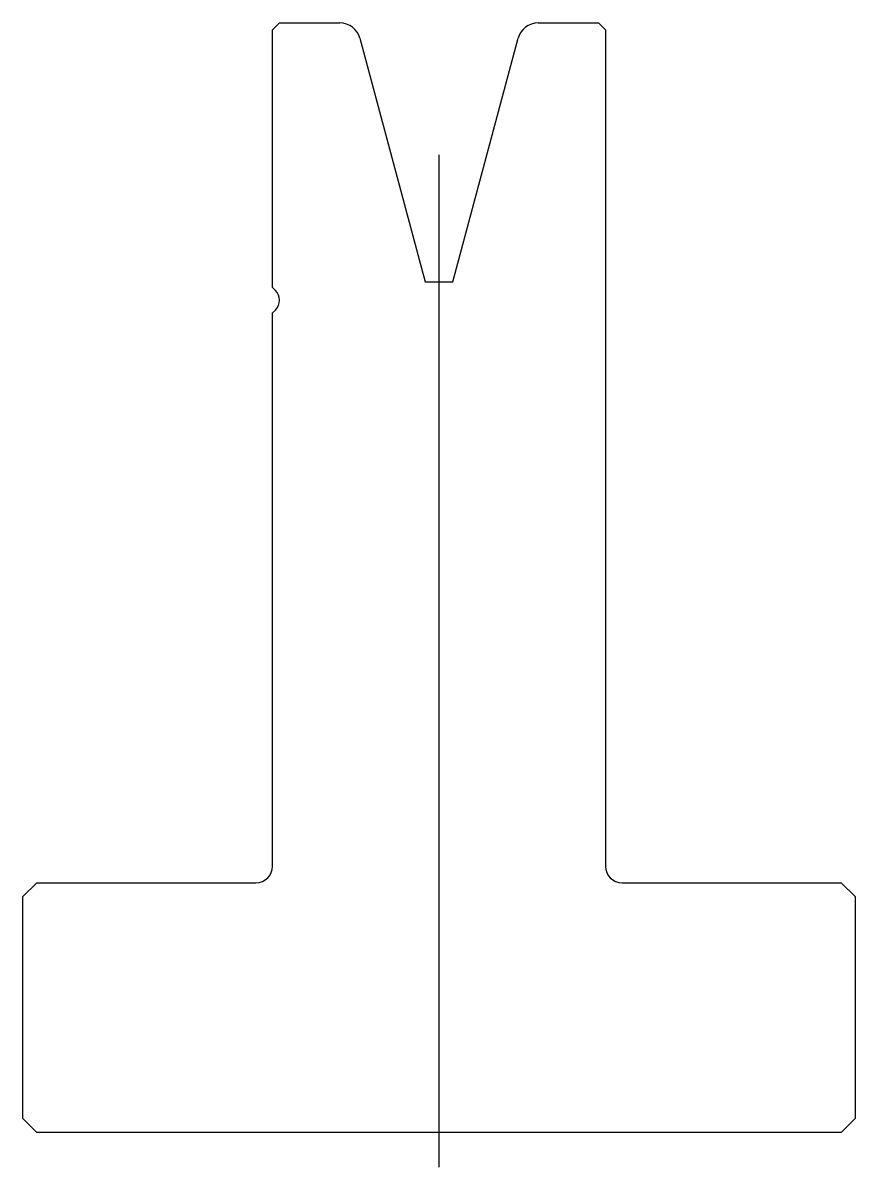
# Model space of a CAD drawing. Header units: metres. Extents: x -28.3 to 31.7, y -32.5 to 50.
import ezdxf

# ---------------------------------------------------------------- set-up
doc = ezdxf.new("R2010")
doc.units = ezdxf.units.M

msp = doc.modelspace()

# ---------------------------------------------------------------- linework, layer by layer
for p, q in [((-9.809926, 49.966142), (-10.309926, 49.466142)), ((-9.809926, 49.966142), (-5.460916, 49.966142)), ((8.841065, 49.966142), (13.190074, 49.966142)), ((13.690074, 49.466142), (13.190074, 49.966142)), ((-10.309926, 30.880356), (-10.309926, 49.466142)), ((-4.012027, 48.854371), (0.690074, 31.305888)), ((2.690074, 31.305888), (7.392176, 48.854371)), ((13.690074, 49.466142), (13.690074, -10.833858)), ((1.690074, -32.533858), (1.690074, 40.4608)), ((-10.309926, 30.880356), (-10.102819, 30.673249)), ((0.690074, 31.305888), (2.690074, 31.305888)), ((-10.102819, 29.259035), (-10.309926, 29.051929)), ((-10.309926, -10.833858), (-10.309926, 29.051929)), ((-27.309926, -12.033858), (-28.309926, -13.033858)), ((-27.309926, -12.033858), (-11.509926, -12.033858)), ((14.890074, -12.033858), (30.690074, -12.033858)), ((31.690074, -13.033858), (30.690074, -12.033858)), ((-28.309926, -29.033858), (-28.309926, -13.033858)), ((31.690074, -13.033858), (31.690074, -29.033858)), ((-28.309926, -29.033858), (-27.309926, -30.033858)), ((30.690074, -30.033858), (31.690074, -29.033858)), ((30.690074, -30.033858), (-27.309926, -30.033858))]:
    msp.add_line(p, q)
for centre, radius, start, end in [((-5.460916, 48.466142), 1.5, 15, 90), ((8.841065, 48.466142), 1.5, 90, 165), ((-10.809926, 29.966142), 1, 315, 45), ((-11.509926, -10.833858), 1.2, 270, 0), ((14.890074, -10.833858), 1.2, 180, 270)]:
    msp.add_arc(centre, radius, start, end)

doc.saveas('drawing.dxf')
